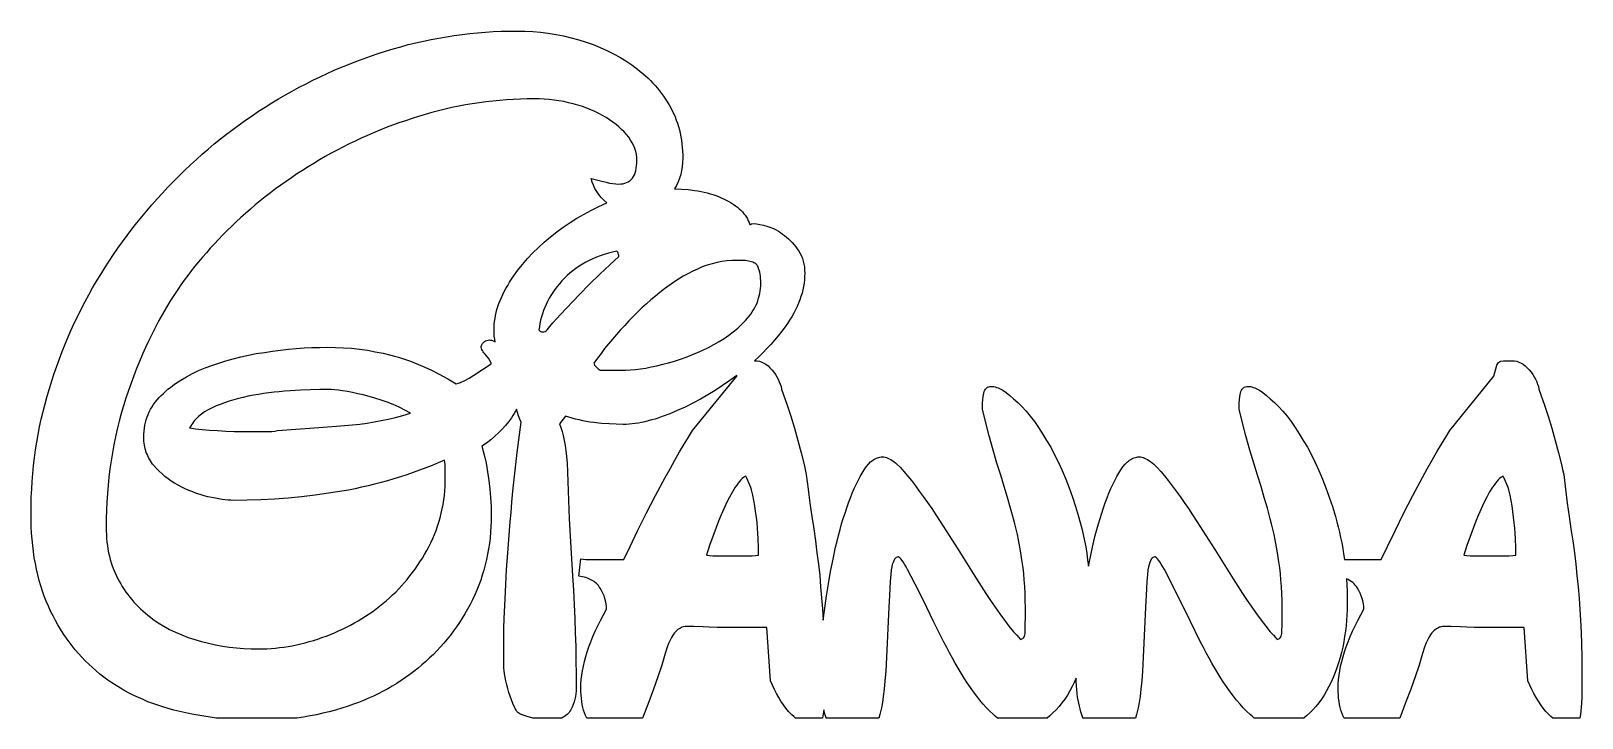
# Model space of a CAD drawing. Extents: x 41 to 183, y 22 to 85.
import ezdxf

# ---------------------------------------------------------------- set-up
doc = ezdxf.new("R2010")
doc.units = 0
doc.layers.add('CAMADA_1', color=18, linetype='CONTINUOUS')

msp = doc.modelspace()

# ---------------------------------------------------------------- linework, layer by layer
at = {"layer": 'CAMADA_1'}
for points in [[(57.73, 22.11), (57.16, 22.18), (56.58, 22.27), (56.02, 22.36), (55.46, 22.47), (54.91, 22.58), (54.36, 22.71), (53.82, 22.84), (53.29, 22.99), (52.81, 23.13), (52.34, 23.28), (51.89, 23.44), (51.43, 23.61), (50.99, 23.8), (50.56, 23.99), (50.13, 24.19), (49.71, 24.4), (49.31, 24.62), (48.9, 24.85), (48.51, 25.09), (48.13, 25.34), (47.75, 25.6), (47.38, 25.87), (47.02, 26.15), (46.67, 26.44), (46.33, 26.74), (45.99, 27.05), (45.67, 27.37), (45.35, 27.7), (45.05, 28.04), (44.75, 28.38), (44.46, 28.74), (44.18, 29.11), (43.91, 29.48), (43.65, 29.87), (43.4, 30.27), (43.16, 30.67), (42.93, 31.08), (42.71, 31.51), (42.49, 31.94), (42.29, 32.39), (42.09, 32.84), (41.91, 33.3), (41.74, 33.78), (41.59, 34.26), (41.44, 34.76), (41.31, 35.27), (41.19, 35.79), (41.09, 36.31), (40.99, 36.85), (40.91, 37.41), (40.84, 37.97), (40.79, 38.54), (40.74, 39.12), (40.71, 39.72), (40.69, 40.32), (40.69, 40.94), (40.69, 41.68), (40.71, 42.41), (40.75, 43.14), (40.79, 43.87), (40.85, 44.59), (40.92, 45.32), (41.01, 46.04), (41.11, 46.76), (41.22, 47.47), (41.34, 48.18), (41.48, 48.89), (41.63, 49.6), (41.8, 50.3), (41.98, 51.01), (42.17, 51.71), (42.37, 52.4), (42.59, 53.1), (42.81, 53.78), (43.05, 54.47), (43.3, 55.14), (43.56, 55.82), (43.83, 56.49), (44.1, 57.15), (44.39, 57.81), (44.69, 58.46), (45.01, 59.11), (45.33, 59.75), (45.66, 60.39), (46, 61.03), (46.35, 61.65), (46.72, 62.28), (47.09, 62.9), (47.48, 63.51), (47.87, 64.12), (48.27, 64.72), (48.68, 65.31), (49.1, 65.9), (49.53, 66.48), (49.96, 67.06), (50.41, 67.63), (50.87, 68.19), (51.33, 68.75), (51.8, 69.3), (52.28, 69.84), (52.77, 70.38), (53.27, 70.91), (53.78, 71.44), (54.3, 71.96), (54.82, 72.47), (55.35, 72.97), (55.89, 73.46), (56.43, 73.95), (56.98, 74.42), (57.54, 74.89), (58.1, 75.35), (58.67, 75.79), (59.25, 76.23), (59.83, 76.66), (60.41, 77.08), (61.01, 77.49), (61.61, 77.89), (62.21, 78.28), (62.82, 78.66), (63.44, 79.04), (64.07, 79.4), (64.7, 79.75), (65.33, 80.1), (65.97, 80.43), (66.61, 80.75), (67.26, 81.07), (67.91, 81.37), (68.56, 81.66), (69.22, 81.94), (69.89, 82.21), (70.56, 82.48), (71.23, 82.73), (71.91, 82.97), (72.6, 83.2), (73.29, 83.42), (73.98, 83.63), (74.68, 83.83), (75.37, 84.02), (76.07, 84.19), (76.78, 84.35), (77.48, 84.5), (78.19, 84.63), (78.89, 84.75), (79.6, 84.86), (80.32, 84.96), (81.03, 85.04), (81.75, 85.11), (82.47, 85.17), (83.19, 85.22), (83.91, 85.25), (84.63, 85.27), (85.36, 85.27), (86.09, 85.26), (86.82, 85.22), (87.54, 85.16), (88.25, 85.07), (88.96, 84.96), (89.66, 84.82), (90.36, 84.66), (91.05, 84.47), (91.72, 84.26), (92.38, 84.03), (93.02, 83.77), (93.64, 83.49), (94.24, 83.19), (94.82, 82.87), (95.39, 82.52), (95.94, 82.16), (96.2, 81.96), (96.46, 81.77), (96.71, 81.56), (96.95, 81.36), (97.19, 81.15), (97.42, 80.93), (97.65, 80.71), (97.86, 80.48), (98.07, 80.25), (98.28, 80.01), (98.47, 79.77), (98.66, 79.52), (98.84, 79.27), (99.02, 79.02), (99.19, 78.76), (99.35, 78.49), (99.5, 78.22), (99.65, 77.94), (99.78, 77.66), (99.9, 77.38), (100.02, 77.08), (100.12, 76.79), (100.21, 76.49), (100.3, 76.18), (100.37, 75.87), (100.44, 75.56), (100.49, 75.24), (100.53, 74.91), (100.57, 74.58), (100.59, 74.24), (100.61, 73.9), (100.61, 73.56), (100.6, 73.18), (100.57, 72.8), (100.51, 72.44), (100.42, 72.09), (100.31, 71.74), (100.18, 71.41), (100.03, 71.08), (99.85, 70.76), (100.5, 70.74), (101.12, 70.69), (101.72, 70.62), (102.01, 70.57), (102.29, 70.52), (102.57, 70.45), (102.85, 70.39), (103.12, 70.31), (103.38, 70.23), (103.64, 70.14), (103.89, 70.05), (104.13, 69.95), (104.37, 69.84), (104.61, 69.72), (104.84, 69.6), (105.06, 69.48), (105.26, 69.35), (105.46, 69.21), (105.64, 69.07), (105.81, 68.93), (105.96, 68.79), (106.11, 68.64), (106.24, 68.48), (106.36, 68.33), (106.47, 68.17), (106.56, 68), (106.64, 67.83), (106.71, 67.66), (106.77, 67.48), (106.85, 67.49), (106.9, 67.52), (106.93, 67.54), (106.97, 67.55), (107.11, 67.57), (107.38, 67.55), (107.69, 67.5), (108.04, 67.42), (108.42, 67.31), (108.62, 67.24), (108.81, 67.17), (109.01, 67.08), (109.21, 66.98), (109.4, 66.86), (109.59, 66.74), (109.79, 66.61), (109.98, 66.47), (110.16, 66.32), (110.34, 66.16), (110.52, 65.99), (110.68, 65.82), (110.84, 65.63), (111, 65.44), (111.14, 65.24), (111.28, 65.04), (111.41, 64.82), (111.52, 64.59), (111.62, 64.36), (111.69, 64.11), (111.75, 63.85), (111.8, 63.58), (111.82, 63.3), (111.83, 63.01), (111.82, 62.71), (111.8, 62.4), (111.77, 62.1), (111.72, 61.79), (111.65, 61.48), (111.58, 61.17), (111.48, 60.87), (111.38, 60.56), (111.26, 60.25), (111.12, 59.94), (110.97, 59.63), (110.81, 59.32), (110.63, 59.01), (110.44, 58.7), (110.24, 58.39), (110.02, 58.08), (109.71, 57.67), (109.38, 57.26), (109.05, 56.86), (108.7, 56.46), (108.35, 56.08), (107.98, 55.7), (107.6, 55.32), (107.21, 54.96), (107.25, 54.96), (107.46, 54.95), (107.67, 54.91), (107.87, 54.84), (108.06, 54.75), (108.26, 54.63), (108.45, 54.49), (108.63, 54.31), (108.81, 54.12), (108.98, 53.91), (109.14, 53.69), (109.27, 53.47), (109.39, 53.25), (109.49, 53.03), (109.58, 52.81), (109.65, 52.58), (109.7, 52.35), (110.2, 50.87), (110.54, 49.86), (110.88, 48.77), (111.2, 47.63), (111.51, 46.49), (111.77, 45.43), (111.88, 44.95), (111.97, 44.51), (112.14, 43.15), (112.31, 41.86), (112.48, 40.64), (112.65, 39.49), (112.81, 38.39), (112.95, 37.3), (113.08, 36.24), (113.2, 35.2), (113.29, 34.18), (113.38, 33.16), (113.46, 32.14), (113.53, 31.12), (113.67, 32.21), (113.83, 33.34), (114.01, 34.46), (114.21, 35.58), (114.43, 36.7), (114.67, 37.81), (114.8, 38.36), (114.94, 38.9), (115.08, 39.43), (115.22, 39.95), (115.37, 40.46), (115.53, 40.95), (115.69, 41.43), (115.85, 41.9), (116.02, 42.35), (116.2, 42.78), (116.37, 43.2), (116.55, 43.59), (116.73, 43.95), (116.91, 44.3), (117.1, 44.63), (117.29, 44.93), (117.48, 45.21), (117.68, 45.45), (117.88, 45.65), (117.98, 45.74), (118.09, 45.82), (118.19, 45.89), (118.3, 45.95), (118.41, 46), (118.52, 46.04), (118.63, 46.07), (118.74, 46.1), (118.86, 46.11), (118.97, 46.11), (119.09, 46.11), (119.21, 46.09), (119.34, 46.05), (119.47, 46.01), (119.6, 45.95), (119.73, 45.87), (119.87, 45.78), (120.02, 45.68), (120.16, 45.57), (120.31, 45.44), (120.62, 45.14), (120.95, 44.79), (121.29, 44.39), (121.64, 43.94), (122, 43.47), (122.36, 42.98), (122.73, 42.47), (123.11, 41.93), (123.5, 41.37), (123.89, 40.78), (124.28, 40.17), (125.92, 37.61), (127.61, 34.9), (128.04, 34.22), (128.47, 33.56), (128.9, 32.91), (129.33, 32.29), (129.76, 31.69), (130.18, 31.11), (130.6, 30.55), (131.03, 30.02), (131.32, 29.72), (131.51, 29.51), (131.61, 29.38), (131.63, 29.35), (131.62, 29.34), (131.62, 29.34), (131.72, 29.35), (131.8, 29.38), (131.88, 29.42), (131.94, 29.48), (131.99, 29.56), (132.03, 29.65), (132.06, 29.76), (132.08, 29.89), (132.1, 30.2), (132.11, 30.57), (132.12, 31.53), (132.12, 32.24), (132.1, 32.92), (132.08, 33.57), (132.05, 34.2), (132.01, 34.8), (131.96, 35.38), (131.9, 35.93), (131.83, 36.46), (131.67, 37.49), (131.48, 38.49), (131.38, 38.98), (131.27, 39.47), (131.15, 39.95), (131.03, 40.42), (130.76, 41.39), (130.48, 42.37), (130.17, 43.39), (129.85, 44.43), (129.5, 45.53), (129.15, 46.75), (128.79, 48.06), (128.41, 49.49), (128.16, 50.5), (128.16, 50.83), (128.17, 51.09), (128.19, 51.37), (128.23, 51.66), (128.29, 51.97), (128.33, 52.12), (128.38, 52.25), (128.45, 52.36), (128.53, 52.45), (128.63, 52.52), (128.74, 52.56), (128.86, 52.59), (129, 52.6), (129.11, 52.6), (129.22, 52.58), (129.34, 52.55), (129.47, 52.51), (129.6, 52.46), (129.74, 52.4), (130.03, 52.24), (130.34, 52.03), (130.67, 51.77), (131.03, 51.47), (131.41, 51.13), (131.79, 50.74), (132.18, 50.32), (132.56, 49.86), (132.94, 49.36), (133.32, 48.82), (133.7, 48.25), (134.07, 47.64), (134.44, 47), (134.8, 46.32), (135.15, 45.61), (135.49, 44.86), (135.82, 44.08), (136.14, 43.27), (136.44, 42.42), (136.73, 41.55), (137.01, 40.64), (137.16, 40.09), (137.31, 39.54), (137.44, 38.98), (137.56, 38.41), (137.66, 37.84), (137.76, 37.25), (137.84, 36.66), (137.91, 36.07), (138.09, 36.94), (138.28, 37.81), (138.41, 38.36), (138.54, 38.9), (138.68, 39.43), (138.83, 39.95), (138.98, 40.46), (139.13, 40.95), (139.29, 41.43), (139.46, 41.9), (139.63, 42.35), (139.8, 42.78), (139.98, 43.2), (140.15, 43.59), (140.34, 43.95), (140.52, 44.3), (140.7, 44.63), (140.89, 44.93), (141.08, 45.21), (141.28, 45.45), (141.49, 45.65), (141.59, 45.74), (141.69, 45.82), (141.8, 45.89), (141.91, 45.95), (142.02, 46), (142.13, 46.04), (142.24, 46.07), (142.35, 46.1), (142.46, 46.11), (142.58, 46.11), (142.7, 46.11), (142.82, 46.09), (142.94, 46.05), (143.07, 46.01), (143.2, 45.95), (143.34, 45.87), (143.48, 45.78), (143.62, 45.68), (143.77, 45.57), (143.92, 45.44), (144.23, 45.14), (144.56, 44.79), (144.9, 44.39), (145.25, 43.94), (145.6, 43.47), (145.97, 42.98), (146.34, 42.47), (146.72, 41.93), (147.1, 41.37), (147.49, 40.78), (147.89, 40.17), (149.52, 37.61), (151.22, 34.9), (151.65, 34.22), (152.08, 33.56), (152.51, 32.91), (152.93, 32.29), (153.36, 31.69), (153.79, 31.11), (154.21, 30.55), (154.63, 30.02), (154.92, 29.72), (155.12, 29.51), (155.22, 29.38), (155.23, 29.35), (155.23, 29.34), (155.22, 29.34), (155.32, 29.35), (155.41, 29.38), (155.48, 29.42), (155.55, 29.48), (155.6, 29.56), (155.64, 29.65), (155.67, 29.76), (155.68, 29.89), (155.7, 30.2), (155.72, 30.57), (155.73, 31.53), (155.72, 32.24), (155.71, 32.92), (155.69, 33.57), (155.65, 34.2), (155.61, 34.8), (155.56, 35.38), (155.5, 35.93), (155.43, 36.46), (155.27, 37.49), (155.08, 38.49), (154.98, 38.98), (154.87, 39.47), (154.75, 39.95), (154.63, 40.42), (154.37, 41.39), (154.08, 42.37), (153.78, 43.39), (153.45, 44.43), (153.11, 45.53), (152.76, 46.75), (152.39, 48.06), (152.02, 49.49), (151.77, 50.5), (151.77, 50.83), (151.77, 51.09), (151.8, 51.37), (151.84, 51.66), (151.89, 51.97), (151.93, 52.12), (151.98, 52.25), (152.05, 52.36), (152.13, 52.45), (152.23, 52.52), (152.34, 52.56), (152.47, 52.59), (152.61, 52.6), (152.72, 52.6), (152.83, 52.58), (152.95, 52.55), (153.07, 52.51), (153.2, 52.46), (153.34, 52.4), (153.63, 52.24), (153.94, 52.03), (154.28, 51.77), (154.63, 51.47), (155.01, 51.13), (155.4, 50.74), (155.78, 50.32), (156.17, 49.86), (156.55, 49.36), (156.93, 48.82), (157.3, 48.25), (157.67, 47.64), (158.04, 47), (158.41, 46.32), (158.76, 45.61), (159.1, 44.86), (159.42, 44.08), (159.74, 43.27), (160.04, 42.42), (160.34, 41.55), (160.62, 40.64), (160.75, 40.16), (160.88, 39.68), (160.99, 39.19), (161.1, 38.7), (161.2, 38.21), (161.29, 37.71), (161.37, 37.2), (161.45, 36.68), (161.73, 36.67), (162.05, 36.67), (164.83, 36.67), (165.4, 37.88), (166.1, 39.33), (166.89, 40.92), (167.74, 42.57), (168.63, 44.22), (169.07, 45.03), (169.51, 45.82), (169.95, 46.57), (170.36, 47.28), (170.77, 47.94), (171.15, 48.55), (175.2, 53.53), (175.45, 54.54), (175.54, 54.69), (175.63, 54.8), (175.68, 54.84), (175.73, 54.88), (175.78, 54.9), (175.83, 54.92), (176.08, 54.95), (176.38, 54.96), (176.89, 54.96), (177.1, 54.95), (177.3, 54.91), (177.5, 54.84), (177.7, 54.75), (177.89, 54.63), (178.08, 54.49), (178.26, 54.31), (178.45, 54.12), (178.62, 53.91), (178.77, 53.69), (178.91, 53.47), (179.03, 53.25), (179.13, 53.03), (179.21, 52.81), (179.28, 52.58), (179.33, 52.35), (179.84, 50.87), (180.17, 49.86), (180.51, 48.77), (180.84, 47.63), (181.14, 46.49), (181.41, 45.43), (181.51, 44.95), (181.61, 44.51), (181.77, 43.15), (181.94, 41.86), (182.11, 40.64), (182.28, 39.49), (182.44, 38.39), (182.59, 37.3), (182.72, 36.24), (182.83, 35.2), (182.93, 34.16), (183.02, 33.13), (183.1, 32.1), (183.17, 31.07), (183.22, 30.01), (183.26, 28.91), (183.28, 27.75), (183.29, 26.56), (183.28, 24.69), (183.27, 24), (183.25, 23.48), (183.23, 23.12), (183.19, 22.78), (183.15, 22.44), (183.1, 22.11), (180.6, 22.11), (180.44, 22.24), (180.28, 22.39), (180.12, 22.55), (179.96, 22.72), (179.73, 23.01), (179.5, 23.32), (179.28, 23.65), (179.07, 24), (178.87, 24.36), (178.67, 24.74), (178.49, 25.13), (178.32, 25.54), (177.98, 30.43), (175.28, 30.43), (173.4, 30.44), (172.69, 30.46), (172.12, 30.48), (171.27, 30.51), (170.65, 30.52), (170.46, 30.51), (170.31, 30.5), (170.21, 30.47), (170.17, 30.45), (170.14, 30.43), (170.03, 30.38), (169.92, 30.32), (169.81, 30.25), (169.7, 30.16), (169.6, 30.05), (169.5, 29.94), (169.4, 29.81), (169.3, 29.66), (169.21, 29.51), (169.12, 29.34), (169.03, 29.15), (168.94, 28.96), (168.78, 28.52), (168.63, 28.03), (168.31, 26.98), (167.95, 25.89), (167.55, 24.77), (167.11, 23.61), (166.54, 22.11), (161.42, 22.11), (161.31, 22.35), (161.21, 22.59), (161.13, 22.83), (161.06, 23.08), (161, 23.35), (160.96, 23.63), (160.92, 23.92), (160.89, 24.22), (160.88, 24.54), (160.87, 24.87), (160.88, 25.25), (160.91, 25.65), (160.96, 26.05), (161.02, 26.46), (161.1, 26.88), (161.2, 27.31), (161.32, 27.75), (161.46, 28.2), (161.62, 28.66), (161.79, 29.12), (161.99, 29.6), (162.2, 30.09), (162.43, 30.58), (162.68, 31.08), (162.95, 31.6), (163.23, 32.12), (163.22, 32.37), (163.2, 32.62), (163.15, 32.87), (163.08, 33.11), (163, 33.35), (162.9, 33.59), (162.78, 33.82), (162.64, 34.06), (162.55, 34.2), (162.44, 34.33), (162.33, 34.45), (162.21, 34.56), (162.07, 34.66), (161.93, 34.75), (161.78, 34.84), (161.63, 34.91), (161.66, 34.33), (161.69, 33.74), (161.71, 33.15), (161.71, 32.54), (161.7, 32.06), (161.68, 31.57), (161.65, 31.08), (161.61, 30.59), (161.55, 30.1), (161.47, 29.61), (161.39, 29.12), (161.29, 28.62), (161.18, 28.13), (161.05, 27.66), (160.91, 27.19), (160.76, 26.73), (160.6, 26.28), (160.42, 25.84), (160.23, 25.42), (160.03, 25), (159.81, 24.6), (159.58, 24.22), (159.34, 23.85), (159.09, 23.5), (158.82, 23.18), (158.55, 22.87), (158.26, 22.58), (157.96, 22.3), (157.73, 22.11), (153.14, 22.11), (152.96, 22.27), (152.78, 22.43), (152.46, 22.73), (152.15, 23.05), (151.85, 23.39), (151.54, 23.75), (151.25, 24.12), (150.95, 24.51), (150.66, 24.91), (150.37, 25.34), (150.09, 25.77), (149.81, 26.22), (149.54, 26.68), (149.27, 27.14), (149, 27.61), (148.74, 28.1), (148.48, 28.59), (148.23, 29.09), (147.26, 31.04), (146.37, 32.84), (145.58, 34.43), (145.23, 35.12), (144.9, 35.75), (144.74, 36.02), (144.6, 36.26), (144.48, 36.47), (144.36, 36.63), (144.25, 36.76), (144.16, 36.85), (144.08, 36.91), (144.04, 36.92), (144.01, 36.93), (143.93, 36.91), (143.85, 36.87), (143.77, 36.8), (143.69, 36.7), (143.62, 36.56), (143.55, 36.41), (143.49, 36.22), (143.42, 36), (143.38, 35.72), (143.34, 35.28), (143.29, 34.7), (143.25, 33.98), (143.17, 32.27), (143.08, 30.35), (142.99, 28.36), (142.87, 26.43), (142.81, 25.54), (142.74, 24.76), (142.66, 24.09), (142.58, 23.53), (142.47, 23.04), (142.33, 22.43), (142.24, 22.11), (137.4, 22.11), (137.39, 22.13), (137.3, 22.4), (137.22, 22.67), (137.15, 22.94), (137.08, 23.21), (137.02, 23.48), (136.97, 23.76), (136.92, 24.04), (136.89, 24.33), (136.81, 25.09), (136.79, 25.44), (136.78, 25.76), (136.6, 25.38), (136.42, 25), (136.2, 24.6), (135.98, 24.22), (135.73, 23.85), (135.48, 23.5), (135.22, 23.18), (134.94, 22.87), (134.65, 22.58), (134.36, 22.3), (134.12, 22.11), (129.54, 22.11), (129.35, 22.27), (129.17, 22.43), (128.86, 22.73), (128.55, 23.05), (128.24, 23.39), (127.94, 23.75), (127.64, 24.12), (127.35, 24.51), (127.06, 24.91), (126.77, 25.34), (126.49, 25.77), (126.21, 26.22), (125.93, 26.68), (125.66, 27.14), (125.4, 27.61), (125.13, 28.1), (124.88, 28.59), (124.62, 29.09), (123.65, 31.04), (122.77, 32.84), (121.98, 34.43), (121.62, 35.12), (121.29, 35.75), (121.14, 36.02), (121, 36.26), (120.87, 36.47), (120.75, 36.63), (120.65, 36.76), (120.56, 36.85), (120.48, 36.91), (120.44, 36.92), (120.41, 36.93), (120.32, 36.91), (120.24, 36.87), (120.16, 36.8), (120.09, 36.7), (120.02, 36.56), (119.95, 36.41), (119.88, 36.22), (119.82, 36), (119.77, 35.72), (119.73, 35.28), (119.69, 34.7), (119.65, 33.98), (119.56, 32.27), (119.48, 30.35), (119.38, 28.36), (119.27, 26.43), (119.2, 25.54), (119.13, 24.76), (119.05, 24.09), (118.97, 23.53), (118.87, 23.04), (118.72, 22.43), (118.64, 22.11), (113.8, 22.11), (113.79, 22.13), (113.67, 22.49), (113.57, 22.85), (113.52, 22.48), (113.46, 22.11), (110.97, 22.11), (110.81, 22.24), (110.64, 22.39), (110.49, 22.55), (110.33, 22.72), (110.09, 23.01), (109.86, 23.32), (109.64, 23.65), (109.43, 24), (109.23, 24.36), (109.04, 24.74), (108.86, 25.13), (108.69, 25.54), (108.35, 30.43), (105.65, 30.43), (103.77, 30.44), (103.05, 30.46), (102.49, 30.48), (101.64, 30.51), (101.02, 30.52), (100.83, 30.51), (100.68, 30.5), (100.57, 30.47), (100.54, 30.45), (100.51, 30.43), (100.4, 30.38), (100.28, 30.32), (100.17, 30.25), (100.07, 30.16), (99.96, 30.05), (99.86, 29.94), (99.76, 29.81), (99.67, 29.66), (99.57, 29.51), (99.48, 29.34), (99.4, 29.15), (99.31, 28.96), (99.15, 28.52), (98.99, 28.03), (98.68, 26.98), (98.32, 25.89), (97.92, 24.77), (97.48, 23.61), (96.91, 22.11), (91.79, 22.11), (91.67, 22.35), (91.58, 22.59), (91.5, 22.83), (91.43, 23.08), (91.37, 23.35), (91.32, 23.63), (91.29, 23.92), (91.26, 24.22), (91.24, 24.54), (91.24, 24.87), (91.25, 25.25), (91.28, 25.65), (91.32, 26.05), (91.39, 26.46), (91.47, 26.88), (91.57, 27.31), (91.69, 27.75), (91.83, 28.2), (91.99, 28.66), (92.16, 29.12), (92.35, 29.6), (92.57, 30.09), (92.8, 30.58), (93.05, 31.08), (93.31, 31.6), (93.6, 32.12), (93.59, 32.37), (93.56, 32.62), (93.52, 32.87), (93.45, 33.11), (93.37, 33.35), (93.27, 33.59), (93.15, 33.82), (93.01, 34.06), (92.93, 34.17), (92.85, 34.28), (92.76, 34.38), (92.67, 34.47), (92.57, 34.56), (92.46, 34.65), (92.35, 34.72), (92.23, 34.79), (92.11, 34.86), (91.98, 34.92), (91.84, 34.97), (91.7, 35.02), (91.4, 35.1), (91.07, 35.15), (91.24, 36.75), (91.44, 36.72), (91.7, 36.69), (92.03, 36.68), (92.42, 36.67), (95.2, 36.67), (95.77, 37.88), (96.46, 39.33), (97.26, 40.92), (98.11, 42.57), (98.99, 44.22), (99.44, 45.03), (99.88, 45.82), (100.31, 46.57), (100.73, 47.28), (101.13, 47.94), (101.52, 48.55), (105.57, 53.53), (105.59, 53.61), (104.93, 53.13), (104.27, 52.67), (103.6, 52.23), (102.92, 51.81), (102.23, 51.42), (101.53, 51.05), (100.83, 50.7), (100.11, 50.37), (99.41, 50.07), (98.73, 49.82), (98.4, 49.7), (98.07, 49.6), (97.75, 49.51), (97.44, 49.42), (97.13, 49.35), (96.83, 49.28), (96.53, 49.23), (96.24, 49.19), (95.96, 49.15), (95.68, 49.13), (95.41, 49.11), (95.14, 49.11), (94.5, 49.12), (93.84, 49.15), (93.15, 49.2), (92.44, 49.28), (92.09, 49.32), (91.74, 49.38), (91.41, 49.44), (91.08, 49.51), (90.75, 49.58), (90.44, 49.67), (90.13, 49.76), (89.83, 49.87), (89.27, 49.16), (89.4, 48.83), (89.52, 48.46), (89.62, 48.07), (89.72, 47.64), (89.8, 47.17), (89.87, 46.67), (89.93, 46.14), (89.97, 45.58), (90.07, 43), (90.18, 40.41), (90.32, 37.8), (90.48, 35.17), (90.56, 33.86), (90.63, 32.55), (90.68, 31.25), (90.73, 29.95), (90.77, 28.67), (90.79, 27.39), (90.81, 26.11), (90.82, 24.84), (90.81, 24.59), (90.78, 24.34), (90.74, 24.09), (90.69, 23.84), (90.62, 23.6), (90.53, 23.35), (90.43, 23.11), (90.31, 22.86), (90.24, 22.74), (90.16, 22.63), (90.07, 22.52), (89.97, 22.42), (89.86, 22.33), (89.74, 22.25), (89.61, 22.18), (89.48, 22.11), (86.83, 22.11), (86.3, 22.26), (85.84, 22.4), (85.74, 22.43), (85.64, 22.48), (85.54, 22.54), (85.45, 22.62), (85.37, 22.72), (85.28, 22.83), (85.2, 22.97), (85.13, 23.12), (84.98, 23.44), (84.85, 23.77), (84.73, 24.11), (84.62, 24.46), (84.52, 24.82), (84.43, 25.17), (84.35, 25.52), (84.28, 25.86), (84.23, 26.17), (84.19, 26.45), (84.17, 26.68), (84.16, 26.87), (84.16, 29.44), (84.17, 30.38), (84.2, 31.25), (84.28, 33.06), (84.41, 35.72), (84.54, 37.29), (84.75, 40.14), (84.82, 41.01), (84.9, 41.95), (85, 42.97), (85.12, 44.08), (85.4, 46.53), (85.75, 49.31), (85.62, 49.59), (85.51, 49.89), (85.41, 50.2), (85.33, 50.52), (85.23, 50.31), (85.11, 50.11), (84.99, 49.91), (84.85, 49.71), (84.59, 49.35), (84.3, 49.01), (84, 48.67), (83.67, 48.34), (83.32, 48.01), (82.96, 47.7), (82.57, 47.39), (82.15, 47.09), (82.35, 46.31), (82.52, 45.53), (82.67, 44.74), (82.79, 43.95), (82.88, 43.16), (82.94, 42.37), (82.98, 41.57), (83, 40.77), (82.99, 40.24), (82.97, 39.71), (82.94, 39.19), (82.89, 38.67), (82.83, 38.16), (82.75, 37.66), (82.67, 37.16), (82.57, 36.67), (82.45, 36.19), (82.32, 35.71), (82.18, 35.24), (82.03, 34.77), (81.86, 34.31), (81.67, 33.86), (81.48, 33.42), (81.27, 32.98), (81.05, 32.54), (80.82, 32.12), (80.58, 31.7), (80.33, 31.29), (80.07, 30.89), (79.81, 30.49), (79.53, 30.11), (79.25, 29.73), (78.95, 29.36), (78.65, 29), (78.34, 28.64), (78.01, 28.3), (77.68, 27.96), (77.34, 27.63), (76.99, 27.31), (76.63, 26.99), (76.27, 26.68), (75.89, 26.39), (75.51, 26.1), (75.12, 25.82), (74.72, 25.55), (74.32, 25.29), (73.9, 25.04), (73.48, 24.8), (73.06, 24.57), (72.62, 24.34), (72.18, 24.13), (71.73, 23.92), (71.27, 23.73), (70.8, 23.54), (70.33, 23.37), (69.85, 23.2), (69.27, 23.01), (68.69, 22.84), (68.11, 22.68), (67.52, 22.54), (66.93, 22.41), (66.34, 22.3), (65.74, 22.2), (65.14, 22.11)], [(83.36, 56.69), (83.32, 56.95), (83.28, 57.23), (83.26, 57.5), (83.26, 57.79), (83.26, 58.05), (83.28, 58.32), (83.31, 58.58), (83.35, 58.85), (83.4, 59.12), (83.46, 59.39), (83.53, 59.66), (83.62, 59.94), (83.71, 60.21), (83.82, 60.49), (83.94, 60.77), (84.06, 61.04), (84.2, 61.32), (84.35, 61.6), (84.52, 61.89), (84.69, 62.17), (85.06, 62.73), (85.46, 63.29), (85.89, 63.82), (86.34, 64.35), (86.83, 64.87), (87.34, 65.37), (87.88, 65.86), (88.44, 66.34), (89.02, 66.8), (89.63, 67.24), (90.25, 67.66), (90.88, 68.07), (91.54, 68.45), (92.21, 68.81), (92.9, 69.15), (93.62, 69.48), (93.35, 69.72), (93.12, 69.98), (92.9, 70.24), (92.71, 70.51), (92.54, 70.8), (92.4, 71.09), (92.28, 71.39), (92.18, 71.7), (92.91, 71.54), (93.58, 71.37), (93.88, 71.29), (94.18, 71.24), (94.45, 71.21), (94.71, 71.2), (94.92, 71.21), (95.11, 71.23), (95.29, 71.28), (95.45, 71.34), (95.6, 71.41), (95.74, 71.51), (95.87, 71.62), (95.98, 71.75), (96.08, 71.89), (96.16, 72.05), (96.23, 72.23), (96.29, 72.43), (96.34, 72.65), (96.37, 72.88), (96.39, 73.12), (96.4, 73.39), (96.39, 73.66), (96.35, 73.93), (96.29, 74.2), (96.21, 74.46), (96.1, 74.73), (95.97, 74.99), (95.82, 75.24), (95.64, 75.5), (95.44, 75.75), (95.23, 75.99), (94.99, 76.23), (94.74, 76.46), (94.48, 76.68), (94.19, 76.9), (93.89, 77.11), (93.58, 77.31), (93.24, 77.5), (92.9, 77.69), (92.54, 77.86), (92.16, 78.03), (91.78, 78.18), (91.38, 78.32), (90.97, 78.45), (90.54, 78.57), (90.11, 78.68), (89.67, 78.78), (89.23, 78.86), (88.78, 78.92), (88.33, 78.97), (87.88, 79.01), (87.42, 79.03), (86.96, 79.04), (86.32, 79.03), (85.68, 79.01), (85.04, 78.99), (84.4, 78.95), (83.77, 78.9), (83.14, 78.84), (82.51, 78.76), (81.88, 78.68), (81.25, 78.58), (80.63, 78.48), (80.01, 78.36), (79.39, 78.23), (78.77, 78.09), (78.15, 77.94), (77.54, 77.78), (76.93, 77.6), (76.32, 77.42), (75.72, 77.23), (75.12, 77.03), (74.52, 76.82), (73.93, 76.61), (73.35, 76.39), (72.76, 76.16), (72.19, 75.92), (71.62, 75.67), (71.05, 75.42), (70.49, 75.16), (69.93, 74.89), (69.37, 74.61), (68.83, 74.32), (68.28, 74.03), (67.74, 73.73), (67.21, 73.42), (66.68, 73.1), (66.16, 72.79), (65.64, 72.46), (65.14, 72.13), (64.64, 71.79), (64.14, 71.45), (63.65, 71.1), (63.17, 70.75), (62.7, 70.39), (62.23, 70.03), (61.77, 69.66), (61.31, 69.28), (60.86, 68.9), (60.42, 68.51), (59.99, 68.12), (59.56, 67.73), (59.14, 67.33), (58.73, 66.93), (58.33, 66.52), (57.93, 66.12), (57.55, 65.71), (57.17, 65.3), (56.81, 64.89), (56.45, 64.47), (56.1, 64.06), (55.75, 63.64), (55.42, 63.22), (55.1, 62.79), (54.78, 62.37), (54.47, 61.94), (54.17, 61.51), (53.81, 60.95), (53.45, 60.39), (53.11, 59.82), (52.77, 59.24), (52.44, 58.65), (52.12, 58.05), (51.81, 57.44), (51.51, 56.82), (51.21, 56.19), (50.93, 55.55), (50.65, 54.9), (50.39, 54.24), (50.13, 53.58), (49.88, 52.9), (49.64, 52.21), (49.41, 51.52), (49.19, 50.81), (48.98, 50.11), (48.79, 49.39), (48.62, 48.68), (48.45, 47.95), (48.31, 47.23), (48.17, 46.49), (48.05, 45.75), (47.94, 45.01), (47.85, 44.26), (47.77, 43.51), (47.71, 42.75), (47.66, 41.99), (47.63, 41.23), (47.6, 40.45), (47.6, 39.68), (47.6, 39.32), (47.62, 38.97), (47.64, 38.63), (47.67, 38.29), (47.71, 37.96), (47.76, 37.63), (47.82, 37.31), (47.89, 37), (47.97, 36.69), (48.06, 36.39), (48.16, 36.09), (48.26, 35.8), (48.38, 35.52), (48.5, 35.24), (48.63, 34.97), (48.78, 34.7), (48.93, 34.44), (49.08, 34.19), (49.25, 33.94), (49.41, 33.69), (49.59, 33.46), (49.77, 33.22), (49.95, 33), (50.15, 32.77), (50.34, 32.56), (50.55, 32.35), (50.76, 32.14), (50.97, 31.95), (51.2, 31.75), (51.42, 31.56), (51.66, 31.38), (51.9, 31.21), (52.39, 30.87), (52.9, 30.55), (53.43, 30.26), (53.98, 29.99), (54.55, 29.75), (55.14, 29.52), (55.74, 29.32), (56.36, 29.14), (57, 28.98), (57.64, 28.85), (58.28, 28.73), (58.93, 28.63), (59.59, 28.56), (60.25, 28.51), (60.92, 28.48), (61.59, 28.47), (61.98, 28.47), (62.37, 28.48), (62.76, 28.51), (63.15, 28.54), (63.54, 28.58), (63.93, 28.63), (64.32, 28.69), (64.71, 28.76), (65.1, 28.84), (65.49, 28.93), (65.88, 29.02), (66.27, 29.13), (66.66, 29.24), (67.05, 29.37), (67.44, 29.5), (67.83, 29.65), (68.21, 29.8), (68.59, 29.95), (68.97, 30.12), (69.34, 30.29), (69.7, 30.47), (70.06, 30.66), (70.42, 30.85), (70.77, 31.05), (71.11, 31.25), (71.44, 31.47), (71.78, 31.69), (72.1, 31.91), (72.42, 32.15), (72.73, 32.39), (73.04, 32.64), (73.35, 32.89), (73.64, 33.15), (73.93, 33.42), (74.22, 33.69), (74.49, 33.98), (74.76, 34.26), (75.02, 34.56), (75.28, 34.86), (75.53, 35.17), (75.77, 35.48), (76, 35.8), (76.23, 36.13), (76.45, 36.46), (76.67, 36.8), (76.87, 37.15), (77.07, 37.5), (77.27, 37.86), (77.45, 38.23), (77.62, 38.6), (77.78, 38.98), (77.93, 39.36), (78.07, 39.74), (78.19, 40.13), (78.3, 40.53), (78.4, 40.93), (78.49, 41.33), (78.57, 41.75), (78.63, 42.16), (78.69, 42.58), (78.73, 43.01), (78.76, 43.44), (78.78, 43.87), (78.78, 44.31), (78.78, 45.07), (78.78, 45.24), (78.76, 45.43), (78.74, 45.62), (78.7, 45.83), (78.13, 45.58), (77.56, 45.34), (76.98, 45.11), (76.4, 44.89), (75.82, 44.68), (75.24, 44.48), (74.65, 44.28), (74.06, 44.1), (73.47, 43.93), (72.88, 43.76), (72.28, 43.6), (71.68, 43.46), (71.08, 43.32), (70.48, 43.19), (69.87, 43.07), (69.26, 42.96), (68.03, 42.77), (66.8, 42.59), (65.57, 42.45), (64.33, 42.33), (63.08, 42.24), (61.83, 42.17), (60.57, 42.13), (59.31, 42.12), (59.07, 42.13), (58.82, 42.14), (58.55, 42.17), (58.26, 42.2), (57.96, 42.25), (57.64, 42.31), (56.95, 42.46), (56.6, 42.55), (56.24, 42.65), (55.9, 42.76), (55.55, 42.89), (55.21, 43.03), (54.87, 43.18), (54.54, 43.34), (54.21, 43.51), (53.89, 43.7), (53.58, 43.89), (53.29, 44.1), (53, 44.32), (52.73, 44.55), (52.47, 44.8), (52.22, 45.05), (51.98, 45.32), (51.87, 45.46), (51.76, 45.6), (51.67, 45.75), (51.57, 45.9), (51.49, 46.05), (51.42, 46.2), (51.35, 46.36), (51.28, 46.52), (51.23, 46.69), (51.18, 46.86), (51.14, 47.03), (51.11, 47.2), (51.09, 47.38), (51.07, 47.56), (51.05, 47.94), (51.06, 48.22), (51.08, 48.49), (51.11, 48.76), (51.15, 49.03), (51.21, 49.29), (51.28, 49.54), (51.36, 49.79), (51.45, 50.03), (51.56, 50.27), (51.68, 50.5), (51.81, 50.73), (51.95, 50.95), (52.11, 51.16), (52.28, 51.37), (52.46, 51.57), (52.65, 51.77), (52.86, 51.96), (53.07, 52.15), (53.28, 52.33), (53.51, 52.51), (53.74, 52.69), (53.97, 52.86), (54.47, 53.18), (54.99, 53.49), (55.53, 53.78), (56.1, 54.05), (56.7, 54.3), (57.32, 54.53), (57.96, 54.75), (58.61, 54.96), (59.28, 55.14), (59.97, 55.31), (60.67, 55.47), (61.4, 55.61), (62.14, 55.73), (62.88, 55.84), (63.62, 55.93), (64.35, 56.01), (65.08, 56.08), (65.79, 56.13), (66.51, 56.17), (67.21, 56.19), (67.91, 56.2), (68.67, 56.18), (69.41, 56.15), (70.16, 56.1), (70.89, 56.02), (71.62, 55.92), (72.34, 55.79), (73.06, 55.65), (73.77, 55.48), (74.12, 55.38), (74.48, 55.28), (74.84, 55.17), (75.2, 55.04), (75.57, 54.91), (75.94, 54.77), (76.31, 54.62), (76.69, 54.46), (77.45, 54.11), (78.22, 53.72), (79, 53.29), (79.79, 52.82), (79.99, 52.89), (80.18, 52.97), (80.57, 53.15), (80.98, 53.37), (81.4, 53.63), (83, 54.68), (82.99, 54.75), (82.97, 54.82), (82.93, 54.9), (82.88, 54.99), (82.74, 55.2), (82.53, 55.44), (82.43, 55.56), (82.33, 55.68), (82.25, 55.79), (82.19, 55.9), (82.14, 56), (82.1, 56.1), (82.08, 56.19), (82.07, 56.28), (82.14, 56.42), (82.21, 56.54), (82.3, 56.64), (82.39, 56.72), (82.48, 56.79), (82.59, 56.83), (82.71, 56.86), (82.83, 56.87), (82.94, 56.86), (83.04, 56.85), (83.11, 56.82), (83.17, 56.79)], [(87.39, 57.79), (87.47, 57.71), (87.56, 57.66), (87.64, 57.63), (87.72, 57.62), (87.85, 57.63), (87.96, 57.66), (88.06, 57.71), (88.15, 57.79), (88.38, 58.1), (88.66, 58.44), (88.99, 58.82), (89.37, 59.22), (91.1, 61.03), (92.03, 61.99), (92.99, 62.93), (93.91, 63.79), (94.72, 64.53), (94.72, 64.62), (94.71, 64.74), (94.68, 64.85), (94.63, 64.95), (94.55, 65.04), (94.16, 64.95), (93.77, 64.85), (93.4, 64.74), (93.03, 64.61), (92.68, 64.48), (92.34, 64.34), (92.01, 64.18), (91.69, 64.01), (91.38, 63.84), (91.08, 63.65), (90.79, 63.45), (90.51, 63.24), (90.24, 63.02), (89.98, 62.79), (89.73, 62.55), (89.49, 62.3), (89.27, 62.04), (89.06, 61.78), (88.86, 61.51), (88.67, 61.24), (88.49, 60.97), (88.33, 60.7), (88.18, 60.42), (88.04, 60.14), (87.92, 59.85), (87.8, 59.57), (87.7, 59.28), (87.61, 58.99), (87.54, 58.69), (87.48, 58.39), (87.43, 58.09)], [(92.44, 54.75), (92.46, 54.66), (92.51, 54.56), (92.59, 54.45), (92.7, 54.33), (92.82, 54.22), (92.93, 54.14), (93.03, 54.1), (93.12, 54.08), (94.97, 54.08), (95.38, 54.09), (95.81, 54.11), (96.26, 54.16), (96.72, 54.22), (97.21, 54.29), (97.71, 54.39), (98.23, 54.5), (98.77, 54.63), (99.31, 54.77), (99.85, 54.93), (100.39, 55.1), (100.92, 55.29), (101.44, 55.49), (101.96, 55.71), (102.47, 55.94), (102.98, 56.19), (103.48, 56.45), (103.95, 56.72), (104.41, 57.01), (104.85, 57.31), (105.26, 57.63), (105.66, 57.96), (106.04, 58.31), (106.39, 58.67), (106.56, 58.86), (106.72, 59.05), (106.87, 59.24), (107, 59.44), (107.13, 59.64), (107.24, 59.84), (107.34, 60.05), (107.44, 60.26), (107.52, 60.48), (107.59, 60.7), (107.65, 60.92), (107.7, 61.15), (107.74, 61.38), (107.76, 61.61), (107.78, 61.85), (107.78, 62.09), (107.78, 62.31), (107.77, 62.53), (107.75, 62.73), (107.72, 62.93), (107.69, 63.11), (107.64, 63.29), (107.59, 63.45), (107.53, 63.6), (107.49, 63.68), (107.45, 63.74), (107.39, 63.8), (107.32, 63.86), (107.23, 63.92), (107.14, 63.96), (107.04, 64.01), (106.92, 64.05), (106.66, 64.11), (106.35, 64.16), (105.99, 64.18), (105.59, 64.19), (105.13, 64.18), (104.67, 64.14), (104.21, 64.08), (103.76, 63.99), (103.31, 63.88), (102.86, 63.74), (102.41, 63.58), (101.97, 63.39), (101.53, 63.18), (101.09, 62.96), (100.65, 62.72), (100.22, 62.46), (99.79, 62.18), (99.36, 61.88), (98.94, 61.57), (98.51, 61.24), (98.09, 60.9), (97.68, 60.55), (97.27, 60.19), (96.86, 59.81), (96.46, 59.43), (96.06, 59.03), (95.66, 58.63), (95.27, 58.21), (94.88, 57.79), (94.51, 57.36), (94.14, 56.93), (93.78, 56.5), (93.43, 56.07), (93.1, 55.63), (92.77, 55.2)], [(55.27, 48.78), (55.81, 48.7), (56.42, 48.63), (57.09, 48.57), (57.84, 48.53), (58.61, 48.49), (59.37, 48.46), (60.11, 48.45), (60.83, 48.44), (62.22, 48.44), (62.53, 48.45), (62.82, 48.46), (63.1, 48.49), (63.36, 48.53), (67.15, 48.82), (68.76, 48.95), (70.23, 49.07), (70.92, 49.14), (71.59, 49.23), (72.24, 49.33), (72.88, 49.45), (73.53, 49.59), (74.19, 49.75), (74.87, 49.93), (75.58, 50.13), (75.07, 50.41), (74.54, 50.68), (73.99, 50.92), (73.43, 51.14), (72.87, 51.34), (72.31, 51.52), (71.77, 51.68), (71.24, 51.81), (70.73, 51.93), (70.24, 52.03), (69.78, 52.12), (69.34, 52.19), (68.95, 52.25), (68.61, 52.29), (68.32, 52.31), (68.08, 52.32), (67.25, 52.31), (66.38, 52.29), (65.46, 52.25), (64.5, 52.19), (64, 52.16), (63.51, 52.11), (63.03, 52.06), (62.55, 52), (62.07, 51.94), (61.6, 51.86), (61.13, 51.78), (60.66, 51.69), (60.2, 51.59), (59.76, 51.48), (59.32, 51.36), (58.9, 51.23), (58.49, 51.1), (58.09, 50.95), (57.71, 50.8), (57.33, 50.63), (56.98, 50.46), (56.65, 50.26), (56.35, 50.06), (56.08, 49.83), (55.95, 49.71), (55.83, 49.59), (55.72, 49.47), (55.62, 49.34), (55.52, 49.2), (55.43, 49.07), (55.34, 48.92)], [(102.79, 37.09), (103.08, 37.05), (103.38, 37.03), (103.67, 37.01), (103.97, 37.01), (106.33, 37.01), (106.66, 37.01), (106.98, 37.03), (107.29, 37.05), (107.59, 37.09), (107.58, 37.77), (107.55, 38.61), (107.52, 39.08), (107.49, 39.57), (107.44, 40.07), (107.38, 40.59), (107.31, 41.11), (107.23, 41.62), (107.14, 42.12), (107.04, 42.61), (106.99, 42.85), (106.92, 43.08), (106.86, 43.31), (106.78, 43.53), (106.7, 43.74), (106.61, 43.95), (106.51, 44.15), (106.41, 44.34), (106.3, 44.29), (106.19, 44.21), (106.08, 44.12), (105.96, 44), (105.83, 43.87), (105.71, 43.71), (105.58, 43.53), (105.44, 43.33), (105.17, 42.89), (104.9, 42.41), (104.64, 41.9), (104.39, 41.35), (104.14, 40.78), (103.9, 40.2), (103.68, 39.62), (103.46, 39.03), (103.08, 37.96)], [(172.42, 37.09), (172.71, 37.05), (173.01, 37.03), (173.3, 37.01), (173.6, 37.01), (175.96, 37.01), (176.29, 37.01), (176.61, 37.03), (176.92, 37.05), (177.22, 37.09), (177.21, 37.77), (177.18, 38.61), (177.15, 39.08), (177.12, 39.57), (177.07, 40.07), (177.01, 40.59), (176.94, 41.11), (176.87, 41.62), (176.78, 42.12), (176.68, 42.61), (176.62, 42.85), (176.56, 43.08), (176.49, 43.31), (176.41, 43.53), (176.33, 43.74), (176.24, 43.95), (176.15, 44.15), (176.04, 44.34), (175.94, 44.29), (175.82, 44.21), (175.71, 44.12), (175.59, 44), (175.47, 43.87), (175.34, 43.71), (175.21, 43.53), (175.07, 43.33), (174.8, 42.89), (174.54, 42.41), (174.28, 41.9), (174.02, 41.35), (173.77, 40.78), (173.54, 40.2), (173.31, 39.62), (173.09, 39.03), (172.71, 37.96)]]:
    msp.add_lwpolyline(points, close=True, dxfattribs=at)

doc.saveas('drawing.dxf')
